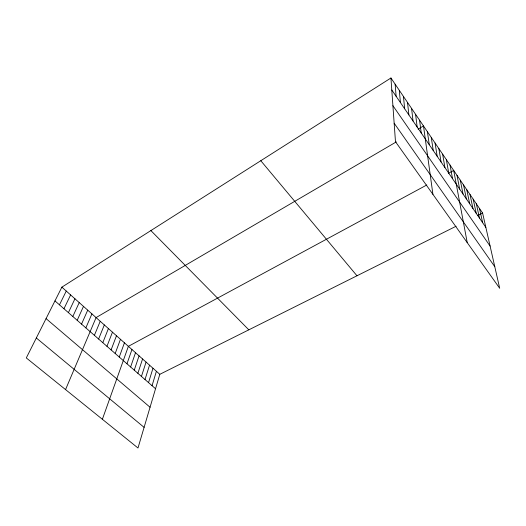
<?xml version="1.0" encoding="UTF-8"?>
<svg xmlns="http://www.w3.org/2000/svg" width="526" height="526" viewBox="0 0 526 526"><rect width="100%" height="100%" fill="white"/><g stroke="black" fill="none" stroke-linecap="round" stroke-linejoin="round"><path stroke-width="0.79" d="M456.114 226.233L159.812 374.315L137.99 448.001L26.3 357.936L61.877 287.15L390.936 77.999L482.579 213.004L499.7 288.301L395.473 141.691L390.936 77.999M152.053 385.69L156.406 371.284M148.536 382.619L152.981 368.233M144.998 379.535L149.535 365.162M141.441 376.425L146.064 362.072M137.858 373.296L142.572 358.962M134.255 370.146L139.055 355.839M130.626 366.977L135.517 352.69M126.976 363.788L131.96 349.52M102.373 419.281L128.377 346.332L426.81 184.981M119.257 357.049L124.438 342.827M115.187 353.492L120.474 339.296M111.091 349.915L116.483 335.746M106.956 346.305L112.459 332.169M102.8 342.676L108.409 328.559M98.612 339.014L104.332 324.93M94.391 335.332L100.223 321.274M65.553 389.595L96.087 317.592L396.302 141.895M85.856 327.876L91.919 313.884M81.543 324.108L87.717 310.149M77.197 320.314L83.489 306.382M72.818 316.488L79.229 302.595M68.406 312.635L74.942 298.775M63.955 308.755L70.615 294.928M59.477 304.843L66.263 291.056M418.111 129.126L423.502 125.97L432.924 194.37M448.382 173.317L453.695 170.45L467.233 242.631M477.503 215.542L482.579 213.004M36.333 337.981L144.104 427.368M46.064 318.618L150.061 407.249M54.967 300.898L155.545 388.74M61.877 287.15L159.812 374.315M150.883 230.579L248.824 329.828M260.791 160.719L356.976 275.782M394.158 123.216L494.795 266.728M392.909 105.693L490.094 246.063M391.791 89.979L485.846 227.37M479.475 208.427L482.671 222.728M476.346 203.818L479.462 218.047M473.183 199.17L476.234 213.326M470.001 194.475L472.973 208.572M466.792 189.755L469.692 203.772M463.557 184.988L466.378 198.927M460.296 180.181L463.031 194.048M457.009 175.336L459.665 189.123M450.039 165.065L452.518 178.689M446.357 159.634L448.737 173.166M442.636 154.157L444.924 167.59M438.881 148.621L441.071 161.962M435.087 143.039L437.178 156.281M431.261 137.404L433.253 150.548M427.401 131.717L429.288 144.755M419.57 120.171L421.241 132.999M415.593 114.32L417.157 127.036M411.582 108.415L413.035 121.013M407.532 102.445L408.873 114.924M403.449 96.422L404.665 108.783M399.319 90.341L400.417 102.577M395.151 84.199L396.124 96.311"/></g></svg>
